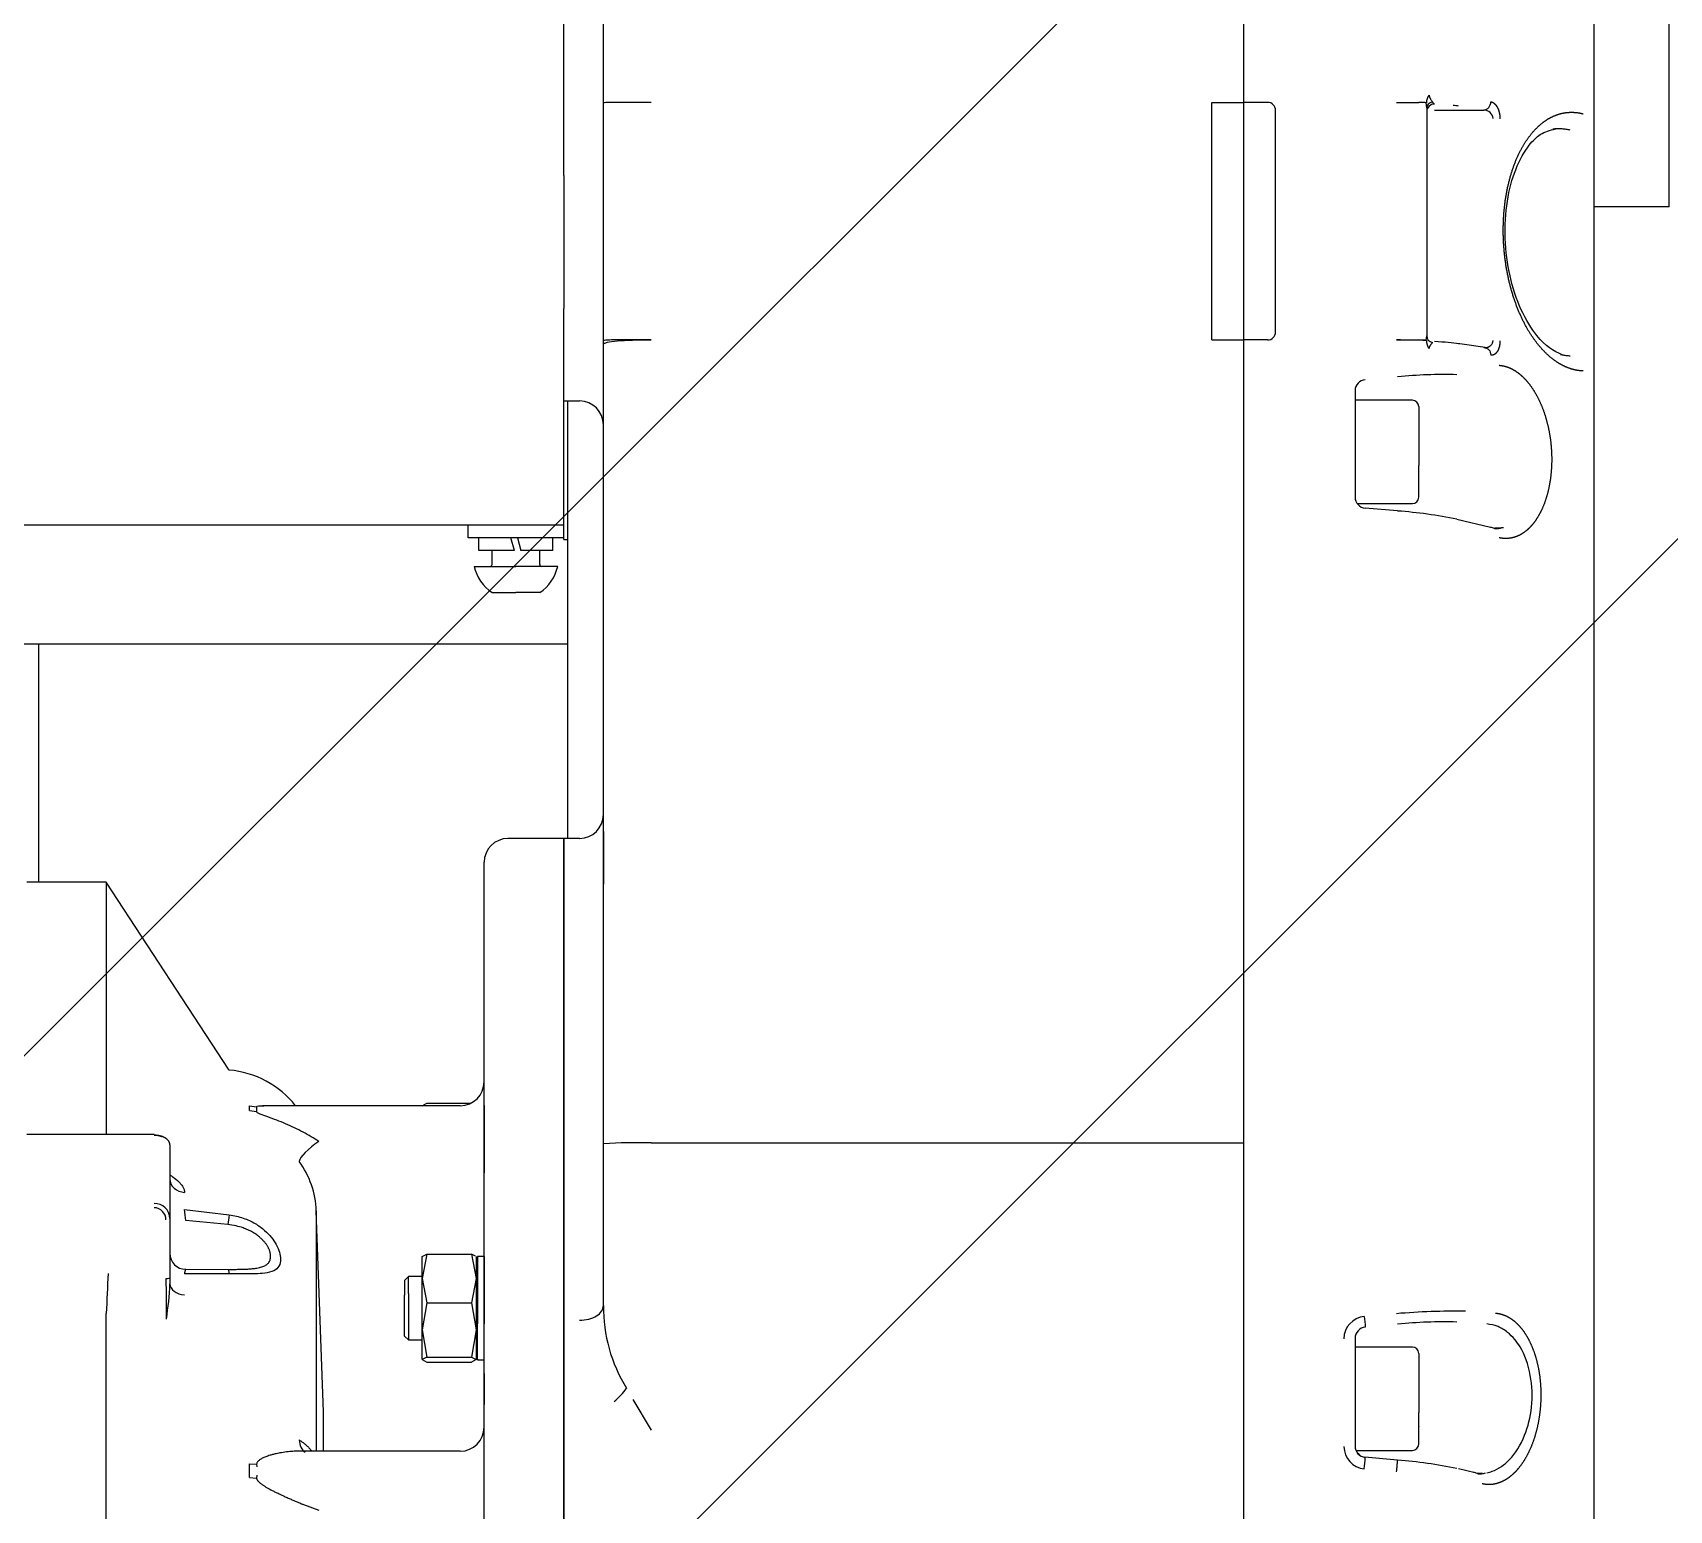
# Model space of a CAD drawing. Extents: x 220580 to 2027826, y -309201 to 71987.
# Drawn here: x 349237.5 to 349560.8, y -215355.1 to -215063.1 of the extents above; entities that cross this region are included whole.
import ezdxf

# ---------------------------------------------------------------- set-up
doc = ezdxf.new("R2010")
doc.units = 0
for name, color, linetype in [('A-HATCH-1', 252, 'Continuous'), ('A-LIN-V', 9, 'Continuous'), ('EWHS5T6M-1', 7, 'Continuous'), ('EWHS5T6M-3', 7, 'Continuous'), ('FHSGH10105-主梁-06', 7, 'Continuous')]:
    doc.layers.add(name, color=color, linetype=linetype)

# ---------------------------------------------------------------- blocks, each defined once
blk = doc.blocks.new('b234swerwr')
at = {"layer": 'A-HATCH-1'}
h = blk.add_hatch(dxfattribs=at)
h.set_pattern_fill('ANSI31', color=4, scale=100)
h.set_pattern_definition([(45, (174105, -2000), (-112.253202, 112.253202), [])])
h.paths.add_polyline_path([(-1570355.4, 576982.49), (-1562570.65, 576982.49), (-1562570.65, 576107.49), (-1570355.4, 576107.49)])
at = {"layer": 'EWHS5T6M-1', "color": 4, "linetype": 'Continuous'}
blk.add_line((-1568314.95, 576430.47), (-1568314.95, 576477.49), dxfattribs=at)
at = {"layer": 'EWHS5T6M-3', "color": 4, "linetype": 'Continuous'}
for p, q in [((-1568211.23, 576570.15), (-1568211.23, 576973.28)), ((-1568076.87, 576584.59), (-1568076.87, 576727.05)), ((-1568076.87, 576584.59), (-1568076.87, 576726.22)), ((-1568007.73, 576719.25), (-1568007.73, 576580.31)), ((-1568203.37, 576584.45), (-1568203.37, 576676.6)), ((-1567992.8, 576563.92), (-1567992.8, 576673.92)), ((-1567992.8, 576563.92), (-1567992.8, 576587.49)), ((-1568203.37, 576537.49), (-1568203.37, 576584.45)), ((-1568193.95, 576584.59), (-1568201.8, 576584.59)), ((-1568083.16, 576584.59), (-1568076.87, 576584.59)), ((-1568083.16, 576537.63), (-1568083.16, 576584.59)), ((-1568076.87, 576582.05), (-1568076.87, 576584.59)), ((-1568072.16, 576584.59), (-1568076.87, 576584.59)), ((-1568076.87, 576582.05), (-1568076.87, 576584.59)), ((-1568070.59, 576539.2), (-1568070.59, 576583.02)), ((-1568046.66, 576584.59), (-1568042.3, 576584.59)), ((-1568040.82, 576584.5), (-1568040.79, 576584.49)), ((-1568040.73, 576583.5), (-1568040.82, 576584.5)), ((-1568040.73, 576583.5), (-1568040.73, 576538.44)), ((-1568039.16, 576583.08), (-1568029.42, 576583.08)), ((-1568076.87, 576577), (-1568076.87, 576582.05)), ((-1568076.87, 576577), (-1568076.87, 576582.05)), ((-1568007.73, 576580.31), (-1568007.73, 576554.76)), ((-1568076.87, 576541.93), (-1568076.87, 576577)), ((-1568076.87, 576541.93), (-1568076.87, 576577)), ((-1568211.23, 576570.15), (-1568211.23, 576543.85)), ((-1567992.8, 576563.92), (-1568007.73, 576563.92)), ((-1567992.8, 576563.92), (-1568007.73, 576563.92)), ((-1568007.73, 576563.92), (-1568007.73, 576377.79)), ((-1568007.73, 576554.76), (-1568007.73, 576532.15)), ((-1568211.23, 576542.71), (-1568211.23, 576543.85)), ((-1568211.23, 576501.06), (-1568211.23, 576542.71)), ((-1568076.87, 576537.63), (-1568076.87, 576541.93)), ((-1568076.87, 576537.63), (-1568076.87, 576541.93)), ((-1568203.37, 576536.8), (-1568203.37, 576537.49)), ((-1568193.95, 576537.63), (-1568201.8, 576537.63)), ((-1568083.16, 576537.63), (-1568076.87, 576537.63)), ((-1568076.87, 576380), (-1568076.87, 576537.63)), ((-1568072.16, 576537.63), (-1568076.87, 576537.63)), ((-1568076.87, 576378.96), (-1568076.87, 576537.63)), ((-1568046.66, 576537.63), (-1568042.3, 576537.63)), ((-1568040.82, 576537.54), (-1568040.73, 576538.44)), ((-1568040.79, 576537.53), (-1568040.82, 576537.54)), ((-1568203.37, 576378.76), (-1568203.37, 576536.8)), ((-1568029.19, 576536.11), (-1568034.18, 576536.86)), ((-1568029.01, 576536.13), (-1568029.07, 576536.08)), ((-1568007.73, 576532.15), (-1568007.73, 576377.79)), ((-1568054.87, 576527.6), (-1568054.87, 576506.57)), ((-1568211.23, 576525.57), (-1568208.09, 576525.57)), ((-1568210.45, 576525.57), (-1568210.45, 576439.11)), ((-1568043.56, 576525.71), (-1568054.87, 576525.71)), ((-1568042.3, 576524.45), (-1568042.3, 576512.8)), ((-1568042.29, 576520.95), (-1568042.3, 576520.94)), ((-1568042.3, 576506.54), (-1568042.3, 576512.8)), ((-1568042.3, 576510.05), (-1568042.29, 576510.04)), ((-1568054.45, 576505.28), (-1568043.56, 576505.28)), ((-1568046.47, 576503.84), (-1568052.87, 576504.39)), ((-1568034.77, 576502.22), (-1568028.14, 576500.64)), ((-1568211.23, 576501.06), (-1569125.8, 576501.06)), ((-1568230.09, 576498.55), (-1568230.09, 576501.06)), ((-1568211.23, 576498.55), (-1568230.09, 576498.55)), ((-1568227.97, 576496.03), (-1568227.97, 576498.55)), ((-1568220.97, 576496.03), (-1568221.65, 576498.55)), ((-1568220.35, 576498.55), (-1568219.67, 576496.03)), ((-1568213.35, 576496.03), (-1568213.35, 576498.55)), ((-1568211.23, 576498.55), (-1568211.23, 576501.06)), ((-1568211.23, 576498.18), (-1568211.23, 576498.55)), ((-1568220.97, 576496.03), (-1568227.97, 576496.03)), ((-1568225.37, 576493.28), (-1568225.37, 576496.03)), ((-1568213.35, 576496.03), (-1568219.67, 576496.03)), ((-1568215.95, 576493.28), (-1568215.95, 576496.03)), ((-1568211.23, 576498.18), (-1568210.45, 576498.18)), ((-1568228.91, 576492.89), (-1568220.66, 576492.89)), ((-1568212.41, 576492.89), (-1568220.66, 576492.89)), ((-1568225.37, 576487.71), (-1568220.66, 576487.71)), ((-1568224.29, 576487.71), (-1568224.29, 576487.7)), ((-1568215.95, 576487.71), (-1568220.66, 576487.71)), ((-1568203.37, 576440.51), (-1568203.37, 576430.11)), ((-1568211.23, 576439.11), (-1568222.23, 576439.11)), ((-1568211.23, 576439.11), (-1568211.23, 576260.67)), ((-1568208.09, 576439.11), (-1568211.23, 576439.11)), ((-1568211.23, 576145.96), (-1568211.23, 576439.11)), ((-1568226.95, 576148.99), (-1568226.95, 576434.4)), ((-1568301.59, 576430.47), (-1568317.3, 576430.47)), ((-1568301.59, 576430.47), (-1568301.59, 576380.61)), ((-1568277.31, 576393.35), (-1568301.59, 576430.47)), ((-1568273.3, 576385.35), (-1568273.3, 576386.27)), ((-1568273.3, 576386.27), (-1568271.89, 576386.07)), ((-1568273.3, 576385.35), (-1568271.89, 576385.13)), ((-1568271.89, 576386.07), (-1568271.89, 576385.13)), ((-1568231.66, 576386.29), (-1568270.73, 576386.29)), ((-1568239.2, 576386.3), (-1568238.29, 576386.81)), ((-1568239.2, 576386.29), (-1568239.2, 576386.33)), ((-1568238.29, 576386.81), (-1568229.51, 576386.81)), ((-1568226.95, 576386.33), (-1568226.95, 576373.05)), ((-1568292.16, 576380.61), (-1568317.3, 576380.61)), ((-1568203.37, 576346.8), (-1568203.37, 576378.76)), ((-1568193.95, 576378.96), (-1568076.87, 576378.96)), ((-1568076.87, 576181.06), (-1568076.87, 576378.96)), ((-1568289.02, 576378.54), (-1568289.02, 576363.99)), ((-1568076.87, 576181.06), (-1568076.87, 576377.91)), ((-1568007.73, 576377.79), (-1568007.73, 576199.92)), ((-1568007.73, 576377.79), (-1568007.73, 576199.92)), ((-1568226.95, 576365.91), (-1568226.95, 576373.05)), ((-1568286.15, 576365.8), (-1568277.31, 576364.7)), ((-1568289.02, 576363.99), (-1568289.02, 576352.32)), ((-1568277.58, 576362.8), (-1568285.87, 576363.59)), ((-1568258.66, 576325.8), (-1568260.1, 576365.53)), ((-1568260.1, 576365.53), (-1568260.1, 576318.02)), ((-1568238.29, 576356.97), (-1568239.2, 576352.14)), ((-1568239.2, 576356.46), (-1568238.29, 576356.97)), ((-1568239.2, 576352.14), (-1568239.2, 576356.5)), ((-1568238.29, 576356.97), (-1568229.43, 576356.97)), ((-1568228.65, 576356.54), (-1568229.43, 576356.97)), ((-1568229.43, 576356.97), (-1568228.52, 576352.14)), ((-1568228.52, 576356.5), (-1568228.52, 576352.14)), ((-1568228.24, 576356.5), (-1568228.52, 576355.4)), ((-1568228.24, 576356.5), (-1568228.24, 576343.21)), ((-1568226.95, 576356.5), (-1568228.24, 576356.5)), ((-1568226.95, 576356.5), (-1568226.95, 576343.21)), ((-1568277.31, 576353.07), (-1568286.15, 576353.08)), ((-1568285.87, 576353.96), (-1568277.58, 576353.94)), ((-1568289.02, 576352.32), (-1568289.02, 576351.09)), ((-1568241.87, 576352.57), (-1568242.66, 576351.78)), ((-1568242.66, 576351.78), (-1568242.66, 576348.82)), ((-1568241.87, 576349.19), (-1568241.87, 576352.57)), ((-1568239.2, 576352.57), (-1568241.87, 576352.57)), ((-1568239.2, 576341.97), (-1568239.2, 576352.14)), ((-1568239.2, 576352.14), (-1568238.29, 576347.31)), ((-1568228.52, 576352.14), (-1568229.43, 576347.31)), ((-1568228.52, 576352.14), (-1568228.52, 576341.97)), ((-1568242.66, 576340.78), (-1568242.66, 576348.82)), ((-1568241.87, 576349.19), (-1568241.87, 576340)), ((-1568238.29, 576347.31), (-1568239.2, 576341.97)), ((-1568238.29, 576347.31), (-1568229.43, 576347.31)), ((-1568229.43, 576347.31), (-1568228.52, 576341.97)), ((-1568301.59, 576169.54), (-1568301.59, 576345.23)), ((-1568228.24, 576336.07), (-1568228.24, 576343.21)), ((-1568226.95, 576336.07), (-1568226.95, 576343.21)), ((-1568242.66, 576340.78), (-1568241.87, 576340)), ((-1568241.87, 576340), (-1568239.2, 576340)), ((-1568239.2, 576336.11), (-1568239.2, 576341.97)), ((-1568239.2, 576341.97), (-1568238.29, 576336.62)), ((-1568228.52, 576341.97), (-1568229.43, 576336.62)), ((-1568228.52, 576341.97), (-1568228.52, 576336.11)), ((-1568054.87, 576340.3), (-1568054.87, 576319.03)), ((-1568238.29, 576336.62), (-1568239.2, 576336.11)), ((-1568238.29, 576336.62), (-1568229.43, 576336.62)), ((-1568229.43, 576336.62), (-1568228.52, 576336.11)), ((-1568228.52, 576337.17), (-1568228.24, 576336.07)), ((-1568043.56, 576338.59), (-1568054.87, 576338.59)), ((-1568042.3, 576337.33), (-1568042.3, 576325.68)), ((-1568239.2, 576336.11), (-1568238.29, 576335.59)), ((-1568238.29, 576335.59), (-1568229.43, 576335.59)), ((-1568228.52, 576336.11), (-1568229.43, 576335.59)), ((-1568228.52, 576336.07), (-1568228.52, 576336.11)), ((-1568228.24, 576336.07), (-1568226.95, 576336.07)), ((-1568226.95, 576333.38), (-1568226.95, 576327.23)), ((-1568042.29, 576333.82), (-1568042.3, 576333.82)), ((-1568226.95, 576320.09), (-1568226.95, 576327.23)), ((-1568197.56, 576328.24), (-1568193.95, 576322.15)), ((-1568258.66, 576318.02), (-1568258.66, 576325.8)), ((-1568042.3, 576319.42), (-1568042.3, 576325.68)), ((-1568042.3, 576322.93), (-1568042.29, 576322.92)), ((-1568231.66, 576318.02), (-1568263.74, 576318.02)), ((-1568054.7, 576318.16), (-1568043.56, 576318.16)), ((-1568273.3, 576315.54), (-1568271.89, 576315.48)), ((-1568273.3, 576312.84), (-1568273.3, 576315.54)), ((-1568271.89, 576315.48), (-1568271.87, 576314.9)), ((-1568046.47, 576316.24), (-1568052.98, 576316.81)), ((-1568031.14, 576313.76), (-1568034.44, 576314.56)), ((-1568273.3, 576312.84), (-1568271.89, 576312.7)), ((-1568271.87, 576313.28), (-1568271.89, 576312.7)), ((-1568262.65, 576307.49), (-1568259.61, 576306.34))]:
    blk.add_line(p, q, dxfattribs=at)
for centre, radius, start, end in [((-1568038.31, 576584.51), 2.48, 142.1289, 180.5606), ((-1568072.16, 576583.02), 1.57, 0, 90), ((-1568029.48, 576581.2), 1.88, 5.4261, 88.2259), ((-1568072.16, 576539.2), 1.57, 270, 0), ((-1568038.1, 576537.53), 2.68, 180.1204, 216.3422), ((-1568037.27, 576439.8), 91, 88.4203, 95.7989), ((-1568208.09, 576520.86), 4.71, 0, 90), ((-1568043.56, 576524.45), 1.26, 0, 90), ((-1568043.56, 576506.54), 1.26, 270, 0), ((-1568053.5, 576409.33), 94.76, 78.5985, 85.7461), ((-1568026.96, 576504.49), 4.11, 264.5277, 286.5739), ((-1568220.66, 576494.72), 8.45, 192.4855, 236.0883), ((-1568225.77, 576493.28), 0.393, 270, 0), ((-1568215.55, 576493.28), 0.393, 180, 270), ((-1568220.66, 576494.72), 8.45, 303.9117, 347.5145), ((-1568208.09, 576443.83), 4.71, 270, 0), ((-1568222.23, 576434.4), 4.71, 90, 180), ((-1568278.95, 576374.56), 18.86, 38.4661, 85), ((-1568231.66, 576391.01), 4.71, 270, 0), ((-1568196.3, 576265.85), 113.13, 88.8067, 93.5841), ((-1568277.85, 576364.86), 17.76, 2.1656, 35.9921), ((-1568292.08, 576363.91), 3.07, 1.4494, 91.411), ((-1568292.19, 576363.75), 2.39, 359.2434, 89.2251), ((-1568368.39, 576354.47), 83.02, 6.3059, 7.8411), ((-1568198.85, 576352.45), 79.41, 171.1243, 172.5133), ((-1568285.88, 576357.1), 3.14, 180.0379, 270.0378), ((-1567769.48, 576326.05), 532.45, 177.0859, 177.9353), ((-1567340.68, 576356.31), 949.13, 180.25707, 180.7349), ((-1568346.54, 576353.51), 57.58, 350.6304, 357.5894), ((-1568173.33, 576346.38), 30.04, 179.196, 212.0203), ((-1568301.76, 576345.23), 0.171, 357.1458, 1.0435), ((-1568052.65, 576340.22), 4.43, 95.3042, 180.1417), ((-1567864.24, 576360.95), 189.52, 184.9432, 185.5756), ((-1568034.65, 576200.14), 145.55, 89.3722, 94.7349), ((-1568037.36, 576256.32), 87.26, 88.2943, 95.9904), ((-1568052.62, 576340.3), 2.25, 96.1749, 179.9262), ((-1568043.56, 576337.33), 1.26, 0, 90), ((-1568231.66, 576322.73), 4.71, 270, 0), ((-1568052.65, 576318.92), 4.42, 179.8461, 264.708), ((-1568052.63, 576319.03), 2.24, 179.9476, 263.9475), ((-1568043.56, 576319.42), 1.26, 270, 0), ((-1568129.43, 576322.15), 76.75, 354.291, 356.0046), ((-1568053.44, 576223.15), 93.34, 78.4608, 85.7189), ((-1568030.36, 576317.73), 4.19, 266.1835, 287.0249)]:
    blk.add_arc(centre, radius, start, end, dxfattribs=at)
for centre, major_axis, ratio, start_param, end_param in [((-1568201.8, 576584.45), (-1.57, 0), 0.087156, 4.712389, 6.283185), ((-1568042.3, 576584.45), (-1.57, 0), 0.087156, 3.482259, 4.712389), ((-1568039.16, 576583.5), (-1.57, 0), 0.786918, 4.994332, 6.283185), ((-1568039.16, 576582.7), (-1.57, 0), 0.996195, 4.712389, 6.283185), ((-1568046.66, 576583.22), (14.14, 0), 0.087156, 0.523599, 0.664081), ((-1568201.8, 576537.49), (1.57, 0), 0.087156, 1.570796, 3.141593), ((-1568193.95, 576536.8), (-9.43, 0), 0.087156, 4.712389, 6.283185), ((-1568046.66, 576536.26), (15.71, 0), 0.087156, 1.187697, 1.570796), ((-1568042.3, 576537.49), (1.57, 0), 0.087156, 0.340666, 1.570796), ((-1568039.16, 576538.44), (-1.57, 0), 0.882114, 0, 1.288854), ((-1568046.66, 576536.26), (14.14, 0), 0.087156, 0.523599, 1.011737), ((-1568034.41, 576535.31), (-0.23, -1.55), 0.86273, 3.141593, 3.314816), ((-1568052.67, 576527.6), (-2.2, 0), 0.996195, 4.799655, 6.283185), ((-1568052.67, 576506.57), (2.2, 0), 0.996195, 3.141593, 4.625123), ((-1568259.61, 576377.8), (-3.81, -2.78), 0.246907, 4.534324, 6.060506), ((-1568285.87, 576351.09), (3.14, 0), 0.692826, 3.141565, 4.625123), ((-1568208.09, 576346.8), (-4.71, 0), 0.616789, 1.570796, 3.141593), ((-1568201.24, 576330.27), (-3.22, -3.45), 0.378821, 1.18491, 1.960757), ((-1568052.63, 576319.03), (2.25, 0.04), 0.998994, 3.125734, 4.59105)]:
    blk.add_ellipse(centre, major_axis=major_axis, ratio=ratio, start_param=start_param, end_param=end_param, dxfattribs=at)
for points, degree, knots in [([(-1568040.27, 576586.04), (-1568040.26, 576586.01), (-1568040.26, 576585.95), (-1568040.24, 576585.86), (-1568040.21, 576585.77), (-1568040.18, 576585.67), (-1568040.13, 576585.57), (-1568040.08, 576585.46), (-1568040.02, 576585.36), (-1568039.93, 576585.21), (-1568039.82, 576585.04), (-1568039.7, 576584.85), (-1568039.63, 576584.74), (-1568039.6, 576584.69)], 3, [0, 0, 0, 0, 0.046213, 0.095895, 0.149811, 0.208554, 0.272571, 0.342192, 0.417658, 0.499136, 0.665682, 0.832684, 1, 1, 1, 1]), ([(-1568039.6, 576584.69), (-1568039.58, 576584.66), (-1568039.55, 576584.59), (-1568039.49, 576584.51), (-1568039.43, 576584.44), (-1568039.37, 576584.37), (-1568039.3, 576584.33), (-1568039.23, 576584.29), (-1568039.18, 576584.27), (-1568039.16, 576584.27)], 3, [0, 0, 0, 0, 0.129131, 0.262792, 0.401034, 0.543884, 0.691341, 0.843389, 1, 1, 1, 1]), ([(-1568029.42, 576583.08), (-1568029.07, 576583.1), (-1568028.71, 576583.29), (-1568028.21, 576583.89), (-1568028.06, 576584.31), (-1568028.06, 576584.72)], 3, [0, 0, 0, 0, 0.5, 0.5, 1, 1, 1, 1]), ([(-1568028.06, 576584.72), (-1568027.7, 576584.66), (-1568027.37, 576584.37), (-1568027.04, 576584.09), (-1568026.78, 576583.61), (-1568026.52, 576583.13), (-1568026.39, 576582.53), (-1568026.25, 576581.94), (-1568026.25, 576581.31)], 2, [0, 0, 0, 0.25, 0.25, 0.5, 0.5, 0.75, 0.75, 1, 1, 1]), ([(-1568009.84, 576531.51), (-1568011.35, 576531.56), (-1568012.85, 576532.15), (-1568014.36, 576532.73), (-1568015.79, 576533.83), (-1568017.21, 576534.92), (-1568018.51, 576536.48), (-1568019.81, 576538.03), (-1568020.92, 576539.99), (-1568022.02, 576541.94), (-1568022.9, 576544.21), (-1568023.77, 576546.48), (-1568024.38, 576548.97), (-1568024.98, 576551.46), (-1568025.29, 576554.07), (-1568025.6, 576556.68), (-1568025.6, 576559.3), (-1568025.6, 576561.91), (-1568025.29, 576564.43), (-1568024.98, 576566.94), (-1568024.38, 576569.25), (-1568023.77, 576571.56), (-1568022.9, 576573.57), (-1568022.02, 576575.57), (-1568020.92, 576577.2), (-1568019.81, 576578.81), (-1568018.51, 576579.98), (-1568017.22, 576581.15), (-1568015.79, 576581.81), (-1568014.36, 576582.47), (-1568012.85, 576582.6), (-1568011.35, 576582.73), (-1568009.84, 576582.33)], 2, [0, 0, 0, 0.0625, 0.0625, 0.125, 0.125, 0.1875, 0.1875, 0.25, 0.25, 0.3125, 0.3125, 0.375, 0.375, 0.4375, 0.4375, 0.5, 0.5, 0.5625, 0.5625, 0.625, 0.625, 0.6875, 0.6875, 0.75, 0.75, 0.8125, 0.8125, 0.875, 0.875, 0.9375, 0.9375, 1, 1, 1]), ([(-1568013.97, 576534.7), (-1568015.71, 576535.47), (-1568018.13, 576536.84), (-1568022.21, 576543.31), (-1568024.45, 576550.07), (-1568025.46, 576557.69), (-1568025.01, 576565.2), (-1568023.21, 576571.82), (-1568020.67, 576576.14), (-1568018.12, 576578.63), (-1568016.38, 576579.09), (-1568015.24, 576579.34)], 3, [0, 0, 0, 0, 0.182956, 0.293819, 0.396585, 0.497863, 0.598718, 0.698185, 0.807965, 0.892562, 1, 1, 1, 1]), ([(-1568012.39, 576579.11), (-1568012.53, 576579.14), (-1568012.79, 576579.19), (-1568013.18, 576579.26), (-1568013.56, 576579.31), (-1568013.93, 576579.34), (-1568014.28, 576579.36), (-1568014.62, 576579.36), (-1568014.95, 576579.36), (-1568015.26, 576579.34), (-1568015.54, 576579.32), (-1568015.72, 576579.3), (-1568015.79, 576579.29)], 3, [0, 0, 0, 0, 0.0181215, 0.0356849, 0.0526911, 0.0691411, 0.085036, 0.1003767, 0.1151641, 0.129399, 0.1430824, 0.15322, 0.15322, 0.15322, 0.15322]), ([(-1568039.6, 576537.11), (-1568039.61, 576537.09), (-1568039.65, 576537.04), (-1568039.71, 576536.96), (-1568039.78, 576536.87), (-1568039.86, 576536.77), (-1568039.96, 576536.66), (-1568040.05, 576536.54), (-1568040.14, 576536.4), (-1568040.2, 576536.25), (-1568040.25, 576536.1), (-1568040.26, 576535.99), (-1568040.27, 576535.94)], 3, [0, 0, 0, 0, 0.096597, 0.194899, 0.294943, 0.396756, 0.500362, 0.61835, 0.725629, 0.823603, 0.914215, 1, 1, 1, 1]), ([(-1568029.42, 576536.12), (-1568029.36, 576536.12), (-1568029.25, 576536.11), (-1568029.08, 576536.12), (-1568028.93, 576536.14), (-1568028.79, 576536.17), (-1568028.66, 576536.21), (-1568028.54, 576536.25), (-1568028.44, 576536.29), (-1568028.35, 576536.34), (-1568028.23, 576536.41), (-1568028.08, 576536.52), (-1568027.92, 576536.7), (-1568027.79, 576536.89), (-1568027.7, 576537.1), (-1568027.63, 576537.32), (-1568027.62, 576537.47), (-1568027.61, 576537.55)], 3, [0, 0, 0, 0, 0.075871, 0.146671, 0.212405, 0.273077, 0.328693, 0.379262, 0.424794, 0.465303, 0.500811, 0.597627, 0.687782, 0.772055, 0.851394, 0.926938, 1, 1, 1, 1]), ([(-1568026.25, 576537.48), (-1568026.25, 576536.86), (-1568026.39, 576536.3), (-1568026.52, 576535.75), (-1568026.78, 576535.35), (-1568027.03, 576534.95), (-1568027.37, 576534.76), (-1568027.7, 576534.57), (-1568028.06, 576534.62)], 2, [0, 0, 0, 0.25, 0.25, 0.5, 0.5, 0.75, 0.75, 1, 1, 1]), ([(-1568029.42, 576536.12), (-1568029.1, 576536.14), (-1568028.72, 576536), (-1568028.19, 576535.41), (-1568028.07, 576534.99), (-1568028.06, 576534.62)], 3, [0, 0, 0, 0, 0.503981, 0.503981, 1, 1, 1, 1]), ([(-1568014.31, 576534.77), (-1568014.2, 576534.75), (-1568013.84, 576534.67), (-1568013.2, 576534.56), (-1568012.67, 576534.53), (-1568012.39, 576534.51)], 3, [0.91364602, 0.91364602, 0.91364602, 0.91364602, 0.92836282, 0.9630183, 1, 1, 1, 1]), ([(-1568026.43, 576532.63), (-1568025.42, 576532.56), (-1568024.43, 576532.15), (-1568023.44, 576531.74), (-1568022.49, 576530.99), (-1568021.55, 576530.25), (-1568020.69, 576529.2), (-1568019.84, 576528.16), (-1568019.11, 576526.85), (-1568018.38, 576525.54), (-1568017.8, 576524.03), (-1568017.23, 576522.52), (-1568016.83, 576520.87), (-1568016.44, 576519.22), (-1568016.23, 576517.49), (-1568016.03, 576515.76), (-1568016.03, 576514.02), (-1568016.03, 576512.29), (-1568016.23, 576510.62), (-1568016.44, 576508.95), (-1568016.83, 576507.42), (-1568017.23, 576505.88), (-1568017.8, 576504.54), (-1568018.38, 576503.21), (-1568019.11, 576502.12), (-1568019.84, 576501.04), (-1568020.69, 576500.25), (-1568021.55, 576499.46), (-1568022.49, 576499), (-1568023.43, 576498.54), (-1568024.43, 576498.43), (-1568025.42, 576498.31), (-1568026.43, 576498.55)], 2, [0, 0, 0, 0.0625, 0.0625, 0.125, 0.125, 0.1875, 0.1875, 0.25, 0.25, 0.3125, 0.3125, 0.375, 0.375, 0.4375, 0.4375, 0.5, 0.5, 0.5625, 0.5625, 0.625, 0.625, 0.6875, 0.6875, 0.75, 0.75, 0.8125, 0.8125, 0.875, 0.875, 0.9375, 0.9375, 1, 1, 1]), ([(-1568027.29, 576500.51), (-1568027.23, 576500.51), (-1568026.87, 576500.47), (-1568026.28, 576500.49), (-1568025.76, 576500.55), (-1568025.53, 576500.6)], 3, [0.02892131, 0.02892131, 0.02892131, 0.02892131, 0.03559755, 0.06539483, 0.0893273, 0.0893273, 0.0893273, 0.0893273]), ([(-1568271.89, 576386.07), (-1568271.91, 576386.17), (-1568271.74, 576386.23), (-1568271.33, 576386.28), (-1568271.17, 576386.28), (-1568270.82, 576386.29), (-1568270.64, 576386.29), (-1568270.44, 576386.29)], 3, [0, 0, 0, 0, 0.125, 0.125, 0.1875, 0.1875, 0.25, 0.25, 0.25, 0.25]), ([(-1568259.61, 576379.21), (-1568260.55, 576379.86), (-1568261.59, 576380.48), (-1568263.83, 576381.67), (-1568264.98, 576382.21), (-1568267.34, 576383.21), (-1568268.54, 576383.66), (-1568270.2, 576384.28), (-1568270.74, 576384.47), (-1568271.6, 576384.83), (-1568271.92, 576385), (-1568271.89, 576385.13)], 3, [0, 0, 0, 0, 0.25, 0.25, 0.5, 0.5, 0.75, 0.75, 0.875, 0.875, 1, 1, 1, 1]), ([(-1568289.02, 576378.54), (-1568289.02, 576378.58), (-1568289.02, 576378.66), (-1568289.04, 576378.79), (-1568289.08, 576378.92), (-1568289.12, 576379.04), (-1568289.18, 576379.16), (-1568289.25, 576379.27), (-1568289.33, 576379.38), (-1568289.42, 576379.49), (-1568289.51, 576379.59), (-1568289.62, 576379.68), (-1568289.73, 576379.77), (-1568289.85, 576379.86), (-1568289.97, 576379.93), (-1568290.1, 576380.01), (-1568290.23, 576380.07), (-1568290.36, 576380.13), (-1568290.5, 576380.19), (-1568290.64, 576380.23), (-1568290.78, 576380.28), (-1568290.92, 576380.32), (-1568291.06, 576380.35), (-1568291.21, 576380.38), (-1568291.35, 576380.4), (-1568291.49, 576380.42), (-1568291.63, 576380.43), (-1568291.76, 576380.44), (-1568291.9, 576380.45), (-1568292.03, 576380.46), (-1568292.12, 576380.46), (-1568292.16, 576380.46)], 3, [0, 0, 0, 0, 0.043815, 0.086945, 0.129389, 0.171151, 0.212229, 0.252628, 0.292346, 0.331388, 0.369753, 0.407445, 0.444466, 0.480818, 0.516503, 0.551525, 0.585887, 0.619591, 0.652642, 0.685043, 0.716798, 0.747913, 0.778391, 0.808237, 0.837458, 0.866059, 0.894046, 0.921426, 0.948207, 0.974395, 1, 1, 1, 1]), ([(-1568289, 576372.61), (-1568288.81, 576372.48), (-1568288.19, 576372.06), (-1568287.46, 576371.48), (-1568286.93, 576370.91), (-1568286.65, 576370.57), (-1568286.47, 576370.27), (-1568286.32, 576369.99), (-1568286.22, 576369.72), (-1568286.16, 576369.45), (-1568286.15, 576369.26), (-1568286.15, 576369.17)], 3, [0.1382956, 0.1382956, 0.1382956, 0.1382956, 0.2500172, 0.4998753, 0.6030875, 0.6772768, 0.7499776, 0.8148651, 0.874988, 0.9374957, 1, 1, 1, 1]), ([(-1568289.02, 576371.77), (-1568289.02, 576371.18), (-1568288.74, 576370.51), (-1568287.64, 576369.51), (-1568286.86, 576369.23), (-1568286.15, 576369.17)], 3, [0, 0, 0, 0, 0.5, 0.5, 1, 1, 1, 1]), ([(-1568269.13, 576356.52), (-1568269.13, 576356.58), (-1568269.13, 576356.72), (-1568269.15, 576356.93), (-1568269.19, 576357.14), (-1568269.24, 576357.35), (-1568269.3, 576357.56), (-1568269.37, 576357.78), (-1568269.46, 576358), (-1568269.57, 576358.21), (-1568269.68, 576358.43), (-1568269.81, 576358.65), (-1568269.96, 576358.87), (-1568270.11, 576359.08), (-1568270.29, 576359.3), (-1568270.47, 576359.51), (-1568270.67, 576359.73), (-1568270.88, 576359.94), (-1568271.11, 576360.15), (-1568271.35, 576360.35), (-1568271.6, 576360.55), (-1568272.04, 576360.88), (-1568272.69, 576361.31), (-1568273.6, 576361.77), (-1568274.68, 576362.21), (-1568276.01, 576362.58), (-1568277.03, 576362.72), (-1568277.58, 576362.8)], 3, [0, 0, 0, 0, 0.025288, 0.050219, 0.074845, 0.099219, 0.123396, 0.147433, 0.171387, 0.195316, 0.219278, 0.243332, 0.267533, 0.291939, 0.316604, 0.341581, 0.366922, 0.392675, 0.418887, 0.445603, 0.472864, 0.500709, 0.581938, 0.664866, 0.750426, 0.865857, 1, 1, 1, 1]), ([(-1568277.31, 576364.7), (-1568276.82, 576364.63), (-1568275.89, 576364.49), (-1568274.55, 576364.1), (-1568273.32, 576363.62), (-1568272.2, 576363.05), (-1568271.2, 576362.39), (-1568270.08, 576361.5), (-1568268.95, 576360.32), (-1568267.96, 576358.82), (-1568267.32, 576357.32), (-1568267.08, 576355.81), (-1568267.36, 576354.48), (-1568268.45, 576353.58), (-1568270.12, 576353.19), (-1568272.2, 576353.04), (-1568274.58, 576353.05), (-1568276.37, 576353.07), (-1568277.31, 576353.07)], 3, [0, 0, 0, 0, 0.046911, 0.091358, 0.133588, 0.173887, 0.212578, 0.250021, 0.313574, 0.374949, 0.43869, 0.499966, 0.579793, 0.660027, 0.750395, 0.825815, 0.908239, 1, 1, 1, 1]), ([(-1568277.58, 576353.94), (-1568277.42, 576353.94), (-1568277.09, 576353.95), (-1568276.62, 576353.95), (-1568276.15, 576353.95), (-1568275.7, 576353.96), (-1568275.26, 576353.96), (-1568274.83, 576353.97), (-1568274.42, 576353.98), (-1568274.02, 576354), (-1568273.63, 576354.02), (-1568273.25, 576354.04), (-1568272.89, 576354.07), (-1568272.53, 576354.11), (-1568272.19, 576354.15), (-1568271.79, 576354.21), (-1568271.35, 576354.29), (-1568270.88, 576354.42), (-1568270.47, 576354.57), (-1568270.11, 576354.75), (-1568269.81, 576354.96), (-1568269.56, 576355.2), (-1568269.37, 576355.47), (-1568269.23, 576355.78), (-1568269.14, 576356.13), (-1568269.13, 576356.38), (-1568269.13, 576356.52)], 3, [0, 0, 0, 0, 0.039878, 0.078912, 0.117144, 0.154619, 0.191384, 0.227489, 0.262988, 0.297935, 0.332389, 0.366411, 0.400064, 0.433413, 0.466526, 0.499471, 0.55456, 0.607472, 0.65855, 0.708176, 0.756766, 0.804764, 0.852628, 0.900824, 0.949803, 1, 1, 1, 1]), ([(-1568285.87, 576353.96), (-1568285.88, 576353.95), (-1568285.9, 576353.96), (-1568285.93, 576353.95), (-1568285.95, 576353.92), (-1568285.97, 576353.88), (-1568285.99, 576353.84), (-1568286.01, 576353.78), (-1568286.03, 576353.71), (-1568286.05, 576353.64), (-1568286.07, 576353.57), (-1568286.09, 576353.49), (-1568286.1, 576353.41), (-1568286.11, 576353.33), (-1568286.13, 576353.24), (-1568286.14, 576353.16), (-1568286.15, 576353.11), (-1568286.15, 576353.08)], 3, [0, 0, 0, 0, 0.087736, 0.172459, 0.254169, 0.332866, 0.408552, 0.481226, 0.550891, 0.617546, 0.681193, 0.741833, 0.799468, 0.8541, 0.905731, 0.954363, 1, 1, 1, 1]), ([(-1568289.02, 576352.32), (-1568289.02, 576352.25), (-1568289.1, 576352.18), (-1568289.39, 576352.08), (-1568289.6, 576352.05), (-1568289.8, 576352.05)], 3, [0, 0, 0, 0, 0.5, 0.5, 1, 1, 1, 1]), ([(-1568027.16, 576345.3), (-1568026.17, 576345.23), (-1568025.21, 576344.82), (-1568024.26, 576344.42), (-1568023.37, 576343.68), (-1568022.5, 576342.94), (-1568021.73, 576341.91), (-1568020.96, 576340.87), (-1568020.34, 576339.58), (-1568019.71, 576338.29), (-1568019.26, 576336.79), (-1568018.8, 576335.3), (-1568018.53, 576333.66), (-1568018.26, 576332.03), (-1568018.19, 576330.32), (-1568018.12, 576328.61), (-1568018.26, 576326.89), (-1568018.39, 576325.17), (-1568018.72, 576323.52), (-1568019.04, 576321.87), (-1568019.55, 576320.35), (-1568020.06, 576318.84), (-1568020.74, 576317.51), (-1568021.41, 576316.19), (-1568022.21, 576315.11), (-1568023.02, 576314.04), (-1568023.93, 576313.26), (-1568024.83, 576312.48), (-1568025.81, 576312.02), (-1568026.78, 576311.57), (-1568027.77, 576311.45), (-1568028.77, 576311.34), (-1568029.75, 576311.58)], 2, [0, 0, 0, 0.0625, 0.0625, 0.125, 0.125, 0.1875, 0.1875, 0.25, 0.25, 0.3125, 0.3125, 0.375, 0.375, 0.4375, 0.4375, 0.5, 0.5, 0.5625, 0.5625, 0.625, 0.625, 0.6875, 0.6875, 0.75, 0.75, 0.8125, 0.8125, 0.875, 0.875, 0.9375, 0.9375, 1, 1, 1]), ([(-1568028.87, 576313.77), (-1568028.51, 576313.83), (-1568027.52, 576314.09), (-1568025.98, 576314.87), (-1568023.66, 576316.84), (-1568021.31, 576320.56), (-1568019.69, 576326.74), (-1568020, 576333.38), (-1568021.6, 576337.78), (-1568023.38, 576340.24), (-1568024.84, 576341.66), (-1568026.7, 576342.83), (-1568028.11, 576343.05), (-1568028.87, 576343.16)], 3, [0.089227, 0.089227, 0.089227, 0.089227, 0.1254863, 0.1918246, 0.2509131, 0.3864299, 0.5001424, 0.6195056, 0.7492603, 0.7950378, 0.8521868, 0.9205802, 1, 1, 1, 1]), ([(-1568263.7, 576318.02), (-1568263.86, 576318.02), (-1568264.2, 576318.01), (-1568264.75, 576317.98), (-1568265.36, 576317.93), (-1568266.2, 576317.84), (-1568267.17, 576317.69), (-1568268.14, 576317.49), (-1568268.8, 576317.33), (-1568269.28, 576317.19), (-1568269.68, 576317.07), (-1568270.09, 576316.92), (-1568270.45, 576316.77), (-1568270.78, 576316.61), (-1568271.06, 576316.46), (-1568271.3, 576316.3), (-1568271.5, 576316.13), (-1568271.66, 576315.97), (-1568271.78, 576315.81), (-1568271.86, 576315.65), (-1568271.88, 576315.54), (-1568271.89, 576315.48)], 3, [0.3257543, 0.3257543, 0.3257543, 0.3257543, 0.3613853, 0.4062751, 0.4527727, 0.500881, 0.5992214, 0.6735374, 0.723826, 0.7500871, 0.7851314, 0.8174815, 0.8471724, 0.87425, 0.8987742, 0.9208263, 0.9405178, 0.9580058, 0.9735141, 0.9873631, 1, 1, 1, 1]), ([(-1568263.48, 576320.24), (-1568263.38, 576320.17), (-1568263.17, 576320.04), (-1568262.87, 576319.83), (-1568262.58, 576319.61), (-1568262.3, 576319.39), (-1568262.04, 576319.16), (-1568261.79, 576318.92), (-1568261.55, 576318.68), (-1568261.33, 576318.44), (-1568261.15, 576318.22), (-1568261.05, 576318.08), (-1568261.01, 576318.03)], 3, [0, 0, 0, 0, 0.0512179, 0.1029462, 0.155185, 0.2079344, 0.2611942, 0.3149645, 0.3692452, 0.4240363, 0.4793377, 0.5145566, 0.5145566, 0.5145566, 0.5145566]), ([(-1568263.48, 576320.24), (-1568263.46, 576319.72), (-1568263.34, 576319.23), (-1568262.94, 576318.39), (-1568262.65, 576318.04), (-1568262.29, 576317.79)], 3, [0, 0, 0, 0, 0.25, 0.25, 0.5, 0.5, 0.5, 0.5]), ([(-1568046.66, 576313.95), (-1568046.63, 576314.26), (-1568046.61, 576314.57), (-1568046.56, 576315.15), (-1568046.53, 576315.41), (-1568046.5, 576315.84), (-1568046.48, 576316.01), (-1568046.47, 576316.22), (-1568046.47, 576316.26), (-1568046.47, 576316.23)], 3, [0, 0, 0, 0, 0.25, 0.25, 0.5, 0.5, 0.75, 0.75, 1, 1, 1, 1]), ([(-1568271.89, 576312.7), (-1568271.89, 576312.67), (-1568271.89, 576312.61), (-1568271.86, 576312.52), (-1568271.83, 576312.42), (-1568271.77, 576312.32), (-1568271.7, 576312.22), (-1568271.62, 576312.12), (-1568271.52, 576312.01), (-1568271.41, 576311.9), (-1568271.27, 576311.78), (-1568271.13, 576311.66), (-1568270.97, 576311.53), (-1568270.79, 576311.4), (-1568270.6, 576311.27), (-1568270.39, 576311.14), (-1568270.16, 576311), (-1568269.92, 576310.85), (-1568269.67, 576310.71), (-1568269.4, 576310.56), (-1568269.11, 576310.4), (-1568268.81, 576310.25), (-1568268.49, 576310.09), (-1568267.94, 576309.82), (-1568267.19, 576309.46), (-1568266.28, 576309.04), (-1568265.47, 576308.67), (-1568264.76, 576308.36), (-1568264.14, 576308.1), (-1568263.63, 576307.88), (-1568263.21, 576307.71), (-1568262.9, 576307.59), (-1568262.72, 576307.52), (-1568262.65, 576307.49)], 3, [0, 0, 0, 0, 0.008829, 0.018136, 0.028111, 0.038907, 0.050647, 0.063425, 0.077315, 0.092374, 0.108648, 0.126171, 0.144972, 0.165074, 0.186496, 0.209254, 0.233361, 0.258828, 0.285663, 0.313875, 0.343471, 0.374456, 0.406836, 0.440615, 0.542663, 0.634738, 0.71684, 0.788967, 0.85112, 0.9033, 0.945505, 0.977738, 1, 1, 1, 1]), ([(-1568030.71, 576313.59), (-1568030.73, 576313.61), (-1568030.76, 576313.62), (-1568030.99, 576313.74), (-1568031.22, 576313.8), (-1568031.46, 576313.81)], 3, [0.7219654, 0.7219654, 0.7219654, 0.7219654, 0.75, 0.75, 1, 1, 1, 1]), ([(-1568030.64, 576313.68), (-1568030.59, 576313.68), (-1568030.29, 576313.65), (-1568029.98, 576313.65), (-1568029.71, 576313.66)], 3, [0.02843259, 0.02843259, 0.02843259, 0.02843259, 0.03301271, 0.06025536, 0.06025536, 0.06025536, 0.06025536])]:
    blk.add_open_spline(points, degree=degree, knots=knots, dxfattribs=at)
for points, degree in [([(-1568028.14, 576500.64), (-1568027.9, 576500.63), (-1568027.65, 576500.56), (-1568027.41, 576500.43)], 3), ([(-1568292.16, 576380.5), (-1568291.3, 576380.5), (-1568290.65, 576380.21)], 2), ([(-1568277.58, 576353.94), (-1568277.48, 576353.92), (-1568277.38, 576353.6), (-1568277.31, 576353.07)], 3)]:
    blk.add_open_spline(points, degree=degree, dxfattribs=at)
at = {"layer": 'FHSGH10105-主梁-06', "color": 4, "linetype": 'Continuous'}
blk.add_line((-1568210.45, 576477.49), (-1568574.23, 576477.49), dxfattribs=at)

msp = doc.modelspace()

# ---------------------------------------------------------------- block references
at = {"layer": 'A-LIN-V'}
msp.add_blockref('b234swerwr', (1917553.59, -791661.46), dxfattribs=at)

doc.saveas('drawing.dxf')
